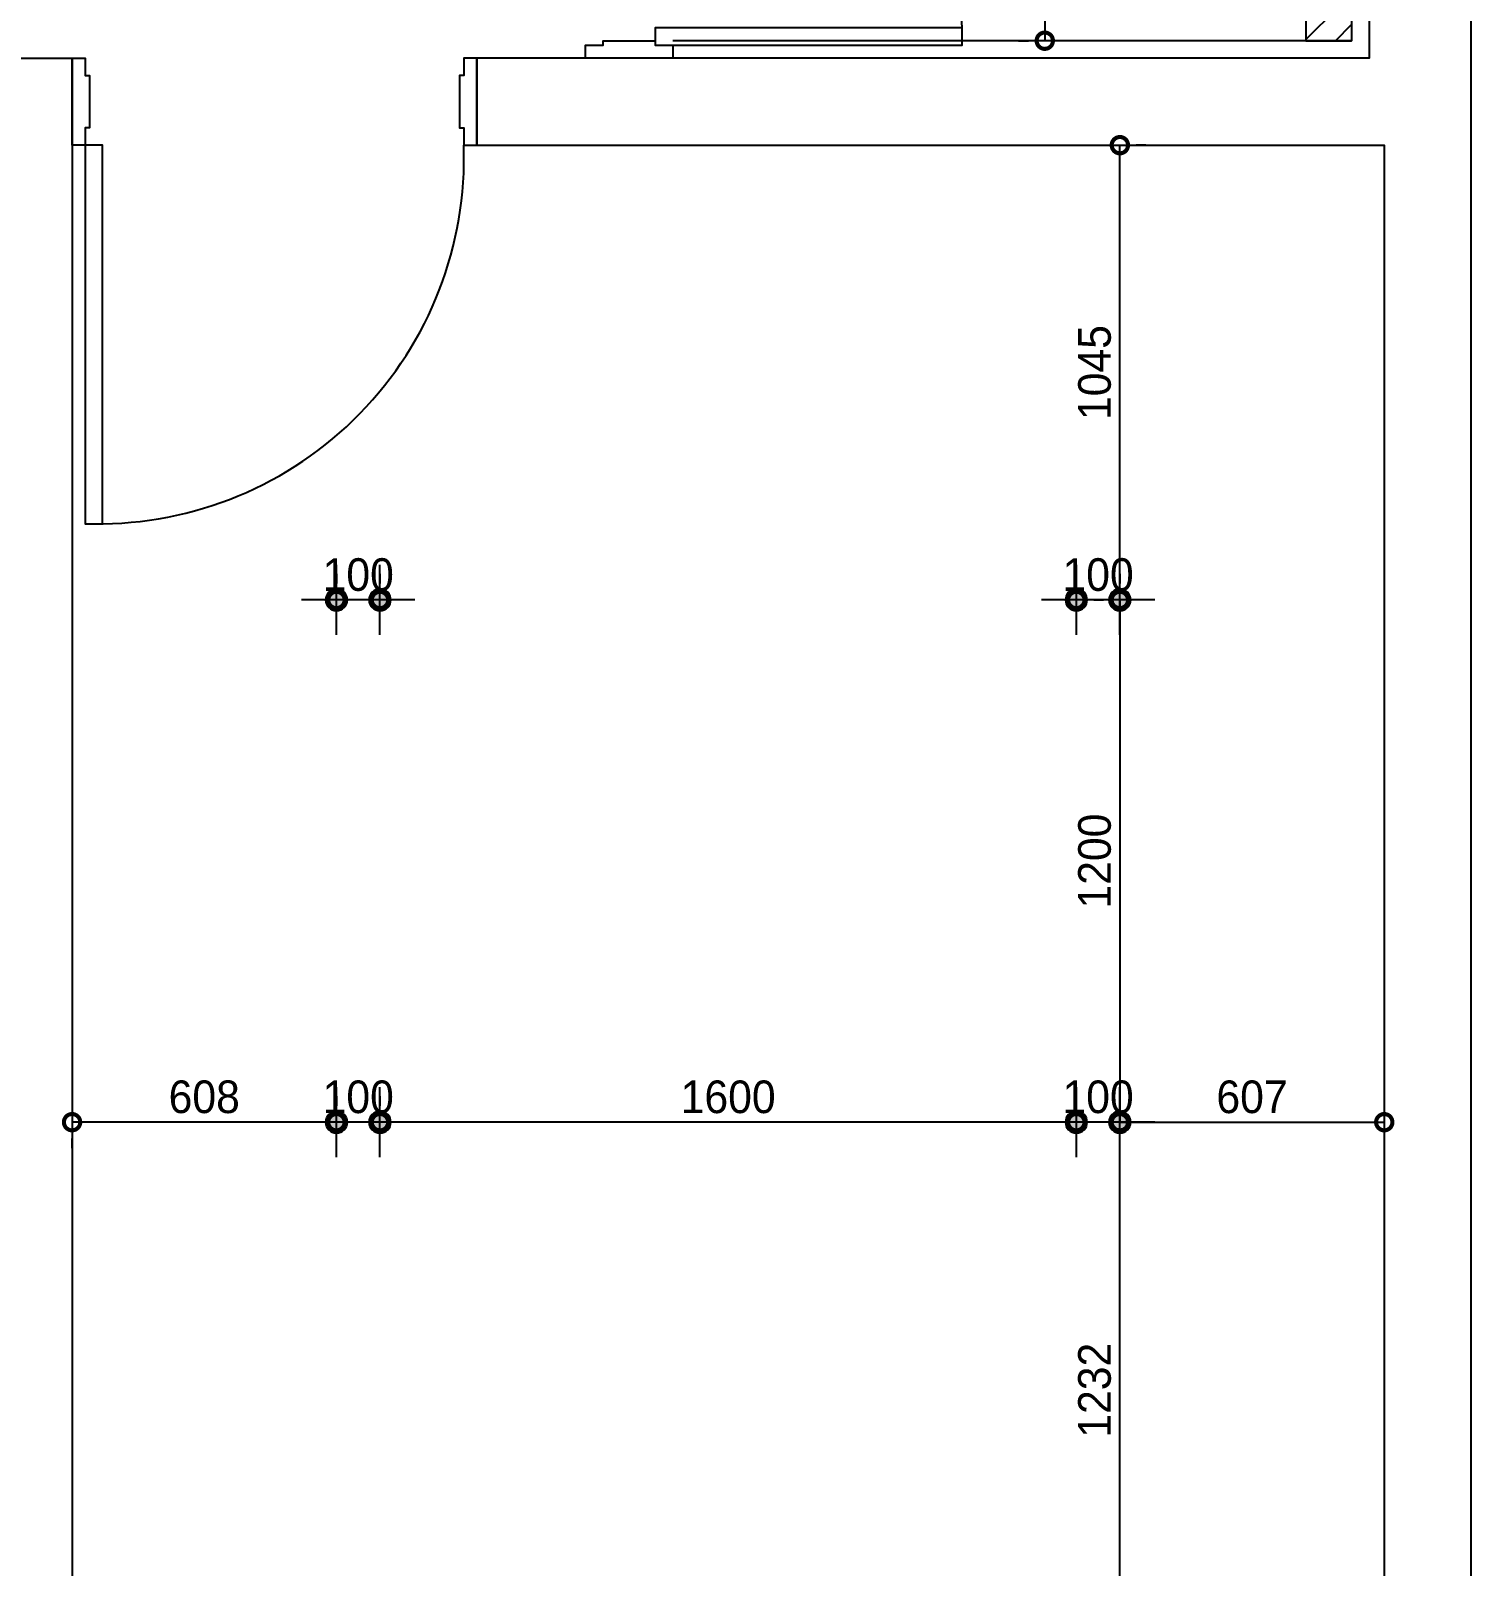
# Model space of a CAD drawing. Header units: inches. Extents: x 15866 to 103813, y -56635 to -28561.
# Drawn here: x 50129 to 53439, y -40185 to -36657 of the extents above; entities that cross this region are included whole.
import ezdxf

# ---------------------------------------------------------------- set-up
doc = ezdxf.new("R2010")
doc.units = ezdxf.units.IN
doc.header["$LTSCALE"] = 50
doc.header["$MEASUREMENT"] = 0
for name, color, linetype in [('03-WAL NEW', 3, 'Continuous'), ('07-DIM WAL', 5, 'Continuous'), ('2-con', 2, 'Continuous'), ('BATH', 4, 'Continuous'), ('CO-DO-FR', 7, 'Continuous'), ('CO-DOOR', 8, 'Continuous'), ('RC-LIGHT', 7, 'Continuous')]:
    doc.layers.add(name, color=color, linetype=linetype)
doc.styles.add('스타일1', font='HY울릉도M.TTF')
doc.dimstyles.new('30', dxfattribs={"dimscale": 30, "dimtxt": 2.5, "dimasz": 2.5, "dimexe": 1.25, "dimexo": 2, "dimtad": 1, "dimdec": 0, "dimtxsty": '스타일1', "dimblk": 'DOTSMALL', "dimcen": 2.5, "dimclrd": 1, "dimclre": 1, "dimclrt": 7, "dimadec": 0, "dimazin": 0, "dimtfac": 1, "dimtdec": 0, "dimtix": 1, "dimtmove": 0, "dimatfit": 3, "dimldrblk": 'DOTSMALL', "dimfxl": 1.25, "dimarcsym": 0})

# ---------------------------------------------------------------- blocks, each defined once
blk = doc.blocks.new('vudausewh')
at = {"layer": '2-con'}
for points in [[(29654, -36719.6), (29654, -36919.6), (31739, -36919.6), (31739, -41659.6), (31319, -41659.6), (31319, -41859.6), (31939, -41859.6), (31939, -34384.6), (30104, -34384.6), (30104, -33757.6), (29484, -33757.6), (29484, -33957.6), (29904, -33957.6), (29904, -35954.6), (30104, -35954.6), (30104, -34554.6), (31704, -34554.6), (31704, -36719.6), (29654, -36719.6)], [(28724, -36719.6), (28724, -41659.6), (28739, -41659.6), (28739, -41859.6), (28646, -41859.6), (28646, -42044.6), (27726, -42044.6), (27726, -41844.6), (28446, -41844.6), (28446, -40374.6), (27816, -40374.6), (27816, -40174.6), (28534, -40174.6), (28534, -36719.6), (28724, -36719.6)]]:
    blk.add_lwpolyline(points, dxfattribs=at)
blk = doc.blocks.new('cjswjdej')
at = {"layer": '03-WAL NEW', "transparency": 33554687}
h = blk.add_hatch(dxfattribs=at)
h.set_pattern_fill('_USER', color=8, scale=50, angle=45, pattern_type=0)
h.set_pattern_definition([(45, (21500, 0), (-35.35534, 35.35534), [])])
h.paths.add_polyline_path([(53164, -35836.9), (53059, -35836.9), (53059, -35977.1), (53059, -36024.6), (53164, -36024.6)])
h.paths.add_polyline_path([(53164, -35836.9), (53164, -35344.6), (53059, -35344.6), (53059, -35432.1), (53059, -35836.9)])
h.paths.add_polyline_path([(53164, -36679.6), (53164, -36604.6), (53059, -36604.6), (53059, -36679.6)])
at = {"layer": '03-WAL NEW'}
blk.add_lwpolyline([(53059, -35344.6), (53059, -36679.6), (53164, -36679.6)], dxfattribs=at)
at = {"layer": 'BATH', "color": 8}
blk.add_lwpolyline([(51644, -35954.6), (51644, -34594.6), (53164, -34594.6), (53164, -36679.6), (51604, -36679.6)], dxfattribs=at)
at = {"layer": 'CO-DO-FR', "color": 8}
for points in [[(51604, -36719.6), (51404, -36719.6), (51404, -36689.6), (51444, -36689.6), (51444, -36679.6), (51564, -36679.6), (51564, -36689.6), (51604, -36689.6), (51604, -36719.6)], [(50224, -36919.6), (50224, -36719.6), (50254, -36719.6), (50254, -36759.6), (50264, -36759.6), (50264, -36879.6), (50254, -36879.6), (50254, -36919.6), (50224, -36919.6)], [(51154, -36919.6), (51154, -36719.6), (51124, -36719.6), (51124, -36759.6), (51114, -36759.6), (51114, -36879.6), (51124, -36879.6), (51124, -36919.6), (51154, -36919.6)]]:
    blk.add_lwpolyline(points, close=True, dxfattribs=at)
at = {"layer": 'CO-DOOR', "color": 8}
for points in [[(52269, -36649.6), (51564, -36649.6), (51564, -36689.6), (52269, -36689.6)], [(50294, -37789.6), (50294, -36919.6), (50254, -36919.6), (50254, -37789.6)]]:
    blk.add_lwpolyline(points, close=True, dxfattribs=at)
for centre, radius, start, end in [((51593.4, -36659.6), 675.6, 359.1519, 92.4967), ((50284, -36949.1), 840.5, 269.3183, 2.0141)]:
    blk.add_arc(centre, radius, start, end, dxfattribs=at)
blk.add_blockref('vudausewh', (21500, 0))
blk = doc.blocks.new('1')
at = {"linetype": 'Continuous'}
h = blk.add_hatch(color=4, dxfattribs=at)
h.dxf.hatch_style = 1
edge = h.paths.add_edge_path()
edge.add_arc((11539653.5, -14273503.8), 37.5, 0, 360)
at = {"color": 1, "linetype": 'Continuous'}
for p, q in [((11539653.5, -14273637.1), (11539653.5, -14273370.5)), ((11539520.2, -14273503.8), (11539786.8, -14273503.8))]:
    blk.add_line(p, q, dxfattribs=at)
at = {"color": 4, "linetype": 'Continuous'}
for radius in [41.5, 37.5]:
    blk.add_circle((11539653.5, -14273503.8), radius, dxfattribs=at)
blk = doc.blocks.new('_DOTSMALL')
at = {"color": 0, "linetype": 'ByBlock', "const_width": 0.5}
blk.add_lwpolyline([(-0.0625, 0, 1), (0.0625, 0, 1)], format="xyb", close=True, dxfattribs=at)
blk = doc.blocks.new('*D161')
at = {"layer": '07-DIM WAL', "color": 1, "lineweight": -2, "transparency": 16777216}
for p, q in [((50831.5, -39104.6), (50831.5, -39127.1)), ((50931.5, -39104.6), (50931.5, -39127.1)), ((51006.5, -39164.6), (50756.5, -39164.6))]:
    blk.add_line(p, q, dxfattribs=at)
at = {"layer": 'Defpoints', "color": 0, "transparency": 16777216}
for p in [(50831.5, -39164.6), (50831.5, -39164.6), (50931.5, -39164.6)]:
    blk.add_point(p, dxfattribs=at)
at = {"layer": '07-DIM WAL', "color": 1, "lineweight": -2, "transparency": 16777216, "xscale": 75, "yscale": 75, "zscale": 75}
blk.add_blockref('_DOTSMALL', (50831.5, -39164.6), dxfattribs=at)
at = {"layer": '07-DIM WAL', "color": 1, "lineweight": -2, "transparency": 16777216, "xscale": 75, "yscale": 75, "zscale": 75, "rotation": 180}
blk.add_blockref('_DOTSMALL', (50931.5, -39164.6), dxfattribs=at)
at = {"layer": '07-DIM WAL', "color": 7, "transparency": 16777216, "insert": (50881.5, -39106.8), "char_height": 75, "attachment_point": 5, "style": '스타일1'}
blk.add_mtext('100', dxfattribs=at)
blk = doc.blocks.new('*D162')
at = {"layer": '07-DIM WAL', "color": 1, "lineweight": -2, "transparency": 16777216}
for p, q in [((52531.5, -39104.6), (52531.5, -39127.1)), ((52631.5, -39104.6), (52631.5, -39127.1)), ((52706.5, -39164.6), (52456.5, -39164.6))]:
    blk.add_line(p, q, dxfattribs=at)
at = {"layer": 'Defpoints', "color": 0, "transparency": 16777216}
for p in [(52531.5, -39164.6), (52531.5, -39164.6), (52631.5, -39164.6)]:
    blk.add_point(p, dxfattribs=at)
at = {"layer": '07-DIM WAL', "color": 1, "lineweight": -2, "transparency": 16777216, "xscale": 75, "yscale": 75, "zscale": 75}
blk.add_blockref('_DOTSMALL', (52531.5, -39164.6), dxfattribs=at)
at = {"layer": '07-DIM WAL', "color": 1, "lineweight": -2, "transparency": 16777216, "xscale": 75, "yscale": 75, "zscale": 75, "rotation": 180}
blk.add_blockref('_DOTSMALL', (52631.5, -39164.6), dxfattribs=at)
at = {"layer": '07-DIM WAL', "color": 7, "transparency": 16777216, "insert": (52581.5, -39106.8), "char_height": 75, "attachment_point": 5, "style": '스타일1'}
blk.add_mtext('100', dxfattribs=at)
blk = doc.blocks.new('*D163')
at = {"layer": '07-DIM WAL', "color": 1, "lineweight": -2, "transparency": 16777216}
for p, q in [((50831.5, -39164.6), (50224, -39164.6)), ((50224, -39224.6), (50224, -39202.1)), ((50831.5, -39224.6), (50831.5, -39202.1))]:
    blk.add_line(p, q, dxfattribs=at)
at = {"layer": 'Defpoints', "color": 0, "transparency": 16777216}
for p in [(50224, -39164.6), (50224, -39164.6), (50831.5, -39164.6)]:
    blk.add_point(p, dxfattribs=at)
at = {"layer": '07-DIM WAL', "color": 1, "lineweight": -2, "transparency": 16777216, "xscale": 75, "yscale": 75, "zscale": 75, "rotation": 180}
blk.add_blockref('_DOTSMALL', (50224, -39164.6), dxfattribs=at)
at = {"layer": '07-DIM WAL', "color": 1, "lineweight": -2, "transparency": 16777216, "xscale": 75, "yscale": 75, "zscale": 75}
blk.add_blockref('_DOTSMALL', (50831.5, -39164.6), dxfattribs=at)
at = {"layer": '07-DIM WAL', "color": 7, "transparency": 16777216, "insert": (50527.7, -39106.7), "char_height": 75, "attachment_point": 5, "style": '스타일1'}
blk.add_mtext('608', dxfattribs=at)
blk = doc.blocks.new('*D164')
at = {"layer": '07-DIM WAL', "color": 1, "lineweight": -2, "transparency": 16777216}
for p, q in [((52631.5, -39104.6), (52631.5, -39127.1)), ((53239, -39104.6), (53239, -39127.1)), ((52631.5, -39164.6), (53239, -39164.6))]:
    blk.add_line(p, q, dxfattribs=at)
at = {"layer": 'Defpoints', "color": 0, "transparency": 16777216}
for p in [(52631.5, -39164.6), (53239, -39164.6), (53239, -39164.6)]:
    blk.add_point(p, dxfattribs=at)
at = {"layer": '07-DIM WAL', "color": 1, "lineweight": -2, "transparency": 16777216, "xscale": 75, "yscale": 75, "zscale": 75, "rotation": 180}
blk.add_blockref('_DOTSMALL', (52631.5, -39164.6), dxfattribs=at)
at = {"layer": '07-DIM WAL', "color": 1, "lineweight": -2, "transparency": 16777216, "xscale": 75, "yscale": 75, "zscale": 75}
blk.add_blockref('_DOTSMALL', (53239, -39164.6), dxfattribs=at)
at = {"layer": '07-DIM WAL', "color": 7, "transparency": 16777216, "insert": (52935.2, -39106.8), "char_height": 75, "attachment_point": 5, "style": '스타일1'}
blk.add_mtext('607', dxfattribs=at)
blk = doc.blocks.new('*D165')
at = {"layer": '07-DIM WAL', "color": 1, "lineweight": -2, "transparency": 16777216}
for p, q in [((50931.5, -39104.6), (50931.5, -39127.1)), ((52531.5, -39136.5), (52531.5, -39127.1)), ((52531.5, -39164.6), (50931.5, -39164.6))]:
    blk.add_line(p, q, dxfattribs=at)
at = {"layer": 'Defpoints', "color": 0, "transparency": 16777216}
for p in [(50931.5, -39164.6), (50931.5, -39164.6), (52531.5, -39196.5)]:
    blk.add_point(p, dxfattribs=at)
at = {"layer": '07-DIM WAL', "color": 1, "lineweight": -2, "transparency": 16777216, "xscale": 75, "yscale": 75, "zscale": 75, "rotation": 180}
blk.add_blockref('_DOTSMALL', (50931.5, -39164.6), dxfattribs=at)
at = {"layer": '07-DIM WAL', "color": 1, "lineweight": -2, "transparency": 16777216, "xscale": 75, "yscale": 75, "zscale": 75}
blk.add_blockref('_DOTSMALL', (52531.5, -39164.6), dxfattribs=at)
at = {"layer": '07-DIM WAL', "color": 7, "transparency": 16777216, "insert": (51731.5, -39106.8), "char_height": 75, "attachment_point": 5, "style": '스타일1'}
blk.add_mtext('1600', dxfattribs=at)
blk = doc.blocks.new('*D166')
at = {"layer": '07-DIM WAL', "color": 1, "lineweight": -2, "transparency": 16777216}
for p, q in [((50831.5, -37904.6), (50831.5, -37927.1)), ((50931.5, -37904.6), (50931.5, -37927.1)), ((51006.5, -37964.6), (50756.5, -37964.6))]:
    blk.add_line(p, q, dxfattribs=at)
at = {"layer": 'Defpoints', "color": 0, "transparency": 16777216}
for p in [(50831.5, -37964.6), (50831.5, -37964.6), (50931.5, -37964.6)]:
    blk.add_point(p, dxfattribs=at)
at = {"layer": '07-DIM WAL', "color": 1, "lineweight": -2, "transparency": 16777216, "xscale": 75, "yscale": 75, "zscale": 75}
blk.add_blockref('_DOTSMALL', (50831.5, -37964.6), dxfattribs=at)
at = {"layer": '07-DIM WAL', "color": 1, "lineweight": -2, "transparency": 16777216, "xscale": 75, "yscale": 75, "zscale": 75, "rotation": 180}
blk.add_blockref('_DOTSMALL', (50931.5, -37964.6), dxfattribs=at)
at = {"layer": '07-DIM WAL', "color": 7, "transparency": 16777216, "insert": (50881.5, -37906.8), "char_height": 75, "attachment_point": 5, "style": '스타일1'}
blk.add_mtext('100', dxfattribs=at)
blk = doc.blocks.new('*D167')
at = {"layer": '07-DIM WAL', "color": 1, "lineweight": -2, "transparency": 16777216}
for p, q in [((52531.5, -37904.6), (52531.5, -37927.1)), ((52631.5, -37904.6), (52631.5, -37927.1)), ((52706.5, -37964.6), (52456.5, -37964.6))]:
    blk.add_line(p, q, dxfattribs=at)
at = {"layer": 'Defpoints', "color": 0, "transparency": 16777216}
for p in [(52531.5, -37964.6), (52531.5, -37964.6), (52631.5, -37964.6)]:
    blk.add_point(p, dxfattribs=at)
at = {"layer": '07-DIM WAL', "color": 1, "lineweight": -2, "transparency": 16777216, "xscale": 75, "yscale": 75, "zscale": 75}
blk.add_blockref('_DOTSMALL', (52531.5, -37964.6), dxfattribs=at)
at = {"layer": '07-DIM WAL', "color": 1, "lineweight": -2, "transparency": 16777216, "xscale": 75, "yscale": 75, "zscale": 75, "rotation": 180}
blk.add_blockref('_DOTSMALL', (52631.5, -37964.6), dxfattribs=at)
at = {"layer": '07-DIM WAL', "color": 7, "transparency": 16777216, "insert": (52581.5, -37906.8), "char_height": 75, "attachment_point": 5, "style": '스타일1'}
blk.add_mtext('100', dxfattribs=at)
blk = doc.blocks.new('*D170')
at = {"layer": '07-DIM WAL', "color": 1, "lineweight": -2, "transparency": 16777216}
for p, q in [((52631.5, -37964.6), (52631.5, -36919.6)), ((52691.5, -36919.6), (52669, -36919.6)), ((52691.5, -37964.6), (52669, -37964.6))]:
    blk.add_line(p, q, dxfattribs=at)
at = {"layer": 'Defpoints', "color": 0, "transparency": 16777216}
for p in [(52631.5, -36919.6), (52631.5, -36919.6), (52631.5, -37964.6)]:
    blk.add_point(p, dxfattribs=at)
at = {"layer": '07-DIM WAL', "color": 1, "lineweight": -2, "transparency": 16777216, "xscale": 75, "yscale": 75, "zscale": 75}
for p, rotation in [((52631.5, -36919.6), 90), ((52631.5, -37964.6), 270)]:
    blk.add_blockref('_DOTSMALL', p, dxfattribs=dict(at, rotation=rotation))
at = {"layer": '07-DIM WAL', "color": 7, "transparency": 16777216, "insert": (52573.7, -37442.1), "char_height": 75, "attachment_point": 5, "rotation": 90, "style": '스타일1'}
blk.add_mtext('1045', dxfattribs=at)
blk = doc.blocks.new('*D171')
at = {"layer": '07-DIM WAL', "color": 1, "lineweight": -2, "transparency": 16777216}
for p, q in [((52571.5, -37964.6), (52594, -37964.6)), ((52631.5, -37964.6), (52631.5, -39164.6)), ((52691.5, -39164.6), (52669, -39164.6))]:
    blk.add_line(p, q, dxfattribs=at)
at = {"layer": 'Defpoints', "color": 0, "transparency": 16777216}
for p in [(52631.5, -37964.6), (52631.5, -39164.6), (52631.5, -39164.6)]:
    blk.add_point(p, dxfattribs=at)
at = {"layer": '07-DIM WAL', "color": 1, "lineweight": -2, "transparency": 16777216, "xscale": 75, "yscale": 75, "zscale": 75}
for p, rotation in [((52631.5, -37964.6), 90), ((52631.5, -39164.6), 270)]:
    blk.add_blockref('_DOTSMALL', p, dxfattribs=dict(at, rotation=rotation))
at = {"layer": '07-DIM WAL', "color": 7, "transparency": 16777216, "insert": (52573.7, -38564.6), "char_height": 75, "attachment_point": 5, "rotation": 90, "style": '스타일1'}
blk.add_mtext('1200', dxfattribs=at)
blk = doc.blocks.new('*D172')
at = {"layer": '07-DIM WAL', "color": 1, "lineweight": -2, "transparency": 16777216}
for p, q in [((52631.5, -40396.5), (52631.5, -39164.6)), ((52691.5, -39164.6), (52669, -39164.6)), ((52571.5, -40396.5), (52594, -40396.5))]:
    blk.add_line(p, q, dxfattribs=at)
at = {"layer": 'Defpoints', "color": 0, "transparency": 16777216}
for p in [(52631.5, -39164.6), (52631.5, -39164.6), (52631.5, -40396.5)]:
    blk.add_point(p, dxfattribs=at)
at = {"layer": '07-DIM WAL', "color": 1, "lineweight": -2, "transparency": 16777216, "xscale": 75, "yscale": 75, "zscale": 75}
for p, rotation in [((52631.5, -39164.6), 90), ((52631.5, -40396.5), 270)]:
    blk.add_blockref('_DOTSMALL', p, dxfattribs=dict(at, rotation=rotation))
at = {"layer": '07-DIM WAL', "color": 7, "transparency": 16777216, "insert": (52573.7, -39780.5), "char_height": 75, "attachment_point": 5, "rotation": 90, "style": '스타일1'}
blk.add_mtext('1232', dxfattribs=at)
blk = doc.blocks.new('*D193')
at = {"layer": '07-DIM WAL', "color": 1, "lineweight": -2, "transparency": 16777216}
for p, q in [((52399, -36052.1), (52421.5, -36052.1)), ((52459, -36052.1), (52459, -36679.6)), ((52399, -36679.6), (52421.5, -36679.6))]:
    blk.add_line(p, q, dxfattribs=at)
at = {"layer": 'Defpoints', "color": 0, "transparency": 16777216}
for p in [(52459, -36052.1), (52459, -36679.6), (52459, -36679.6)]:
    blk.add_point(p, dxfattribs=at)
at = {"layer": '07-DIM WAL', "color": 1, "lineweight": -2, "transparency": 16777216, "xscale": 75, "yscale": 75, "zscale": 75}
for p, rotation in [((52459, -36052.1), 90), ((52459, -36679.6), 270)]:
    blk.add_blockref('_DOTSMALL', p, dxfattribs=dict(at, rotation=rotation))
at = {"layer": '07-DIM WAL', "color": 7, "transparency": 16777216, "insert": (52401.1, -36365.8), "char_height": 75, "attachment_point": 5, "rotation": 90, "style": '스타일1'}
blk.add_mtext('628', dxfattribs=at)

msp = doc.modelspace()

# ---------------------------------------------------------------- block references
msp.add_blockref('cjswjdej', (0, 0))
at = {"layer": 'RC-LIGHT', "xscale": -0.6024096385271789, "yscale": 0.6024096385271789, "zscale": 0.6024096385271789}
for p in [(7002430, 8560531.7), (7002530, 8560531.7), (7004130, 8560531.7), (7004230, 8560531.7), (7002430, 8559331.7), (7002530, 8559331.7), (7004130, 8559331.7), (7004230, 8559331.7)]:
    msp.add_blockref('1', p, dxfattribs=at)

# ---------------------------------------------------------------- dimensions: what is measured, and where the dimension line sits
at = {"layer": '07-DIM WAL'}
for base, p1, p2, picture, middle in [((52458.9843217, -36679.5604173), (52458.9843217, -36052.0604173), (52458.9843217, -36679.5604173), '*D193', (52401.1364522, -36365.8104173)), ((52631.5, -36919.6), (52631.5, -37964.6), (52631.5, -36919.6), '*D170', (52573.7, -37442.1)), ((52631.5, -39164.6), (52631.5, -37964.6), (52631.5, -39164.6), '*D171', (52573.7, -38564.6)), ((52631.5, -39164.6), (52631.5, -40396.5), (52631.5, -39164.6), '*D172', (52573.7, -39780.5))]:
    dim = msp.add_linear_dim(base=base, p1=p1, p2=p2, angle=90, dimstyle='30', dxfattribs=at)
    dim.commit()
    dim.dimension.update_dxf_attribs({"geometry": picture, "text_midpoint": middle})
for base, p1, p2, picture, middle in [((50831.5, -37964.6), (50931.5, -37964.6), (50831.5, -37964.6), '*D166', (50881.5, -37906.8)), ((52531.5, -37964.6), (52631.5, -37964.6), (52531.5, -37964.6), '*D167', (52581.5, -37906.8)), ((50223.9843217, -39164.5604173), (50831.4843217, -39164.5604173), (50223.9843217, -39164.5604173), '*D163', (50527.7343217, -39106.7125478)), ((50831.5, -39164.6), (50931.5, -39164.6), (50831.5, -39164.6), '*D161', (50881.5, -39106.8)), ((50931.5, -39164.6), (52531.5, -39196.5), (50931.5, -39164.6), '*D165', (51731.5, -39106.8)), ((52531.5, -39164.6), (52631.5, -39164.6), (52531.5, -39164.6), '*D162', (52581.5, -39106.8)), ((53238.9843217, -39164.5604173), (52631.4843217, -39164.5604173), (53238.9843217, -39164.5604173), '*D164', (52935.2343217, -39106.7624812))]:
    dim = msp.add_linear_dim(base=base, p1=p1, p2=p2, dimstyle='30', dxfattribs=at)
    dim.commit()
    dim.dimension.update_dxf_attribs({"geometry": picture, "text_midpoint": middle})

doc.saveas('drawing.dxf')
